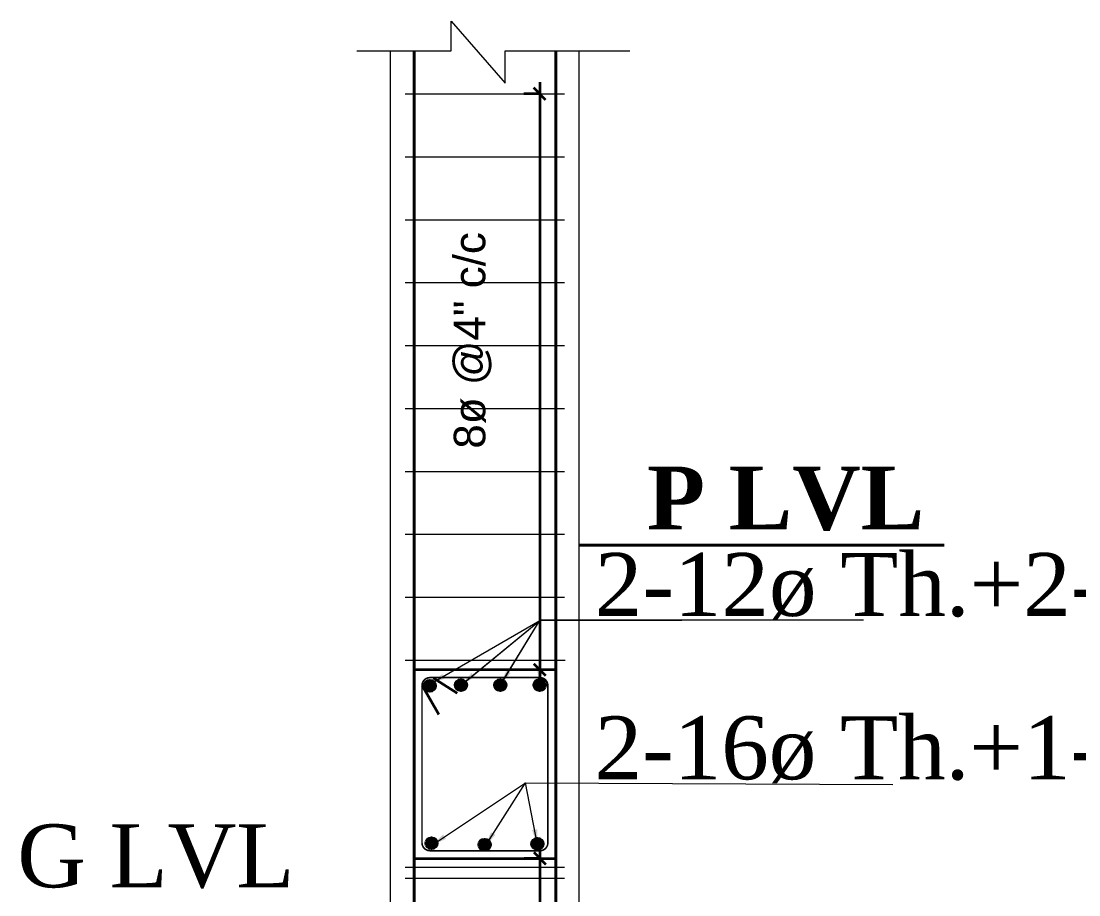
# Model space of a CAD drawing. Header units: inches. Extents: x -12073856 to 12321241, y -1226296 to 1319224.
# Drawn here: x 126494.7 to 126629.2, y 48835.8 to 48946.9 of the extents above; entities that cross this region are included whole.
import ezdxf

# ---------------------------------------------------------------- set-up
doc = ezdxf.new("R2010")
doc.units = ezdxf.units.IN
doc.header["$MEASUREMENT"] = 0
doc.header["$PDMODE"] = 35
for name, color, linetype, lineweight in [('Column', 181, 'Continuous', 40), ('DIM_LINE', 173, 'Continuous', 20), ('Hatch', 9, 'Continuous', 9), ('ST-REINFOR', 201, 'Continuous', 40), ('STIRRUPS', 14, 'Continuous', 18), ('TEXT', 255, 'Continuous', 35), ('TRENCH', 1, 'Continuous', 35), ('WALL', 1, 'Continuous', 30), ('WALL ELV', 20, 'Continuous', 20), ('WALL SEC', 2, 'Continuous', 35)]:
    doc.layers.add(name, color=color, linetype=linetype, lineweight=lineweight)
doc.styles.add('48', font='arial.ttf', dxfattribs={"height": 4})
doc.styles.add('NIR', font='COPRGTL.TTF')
doc.styles.add('ordinary', font='times.ttf')
doc.styles.get("Standard").update_dxf_attribs({"font": 'arial.ttf'})
doc.styles.add('TIMES 48', font='times.ttf', dxfattribs={"height": 4})
doc.dimstyles.new('Copy of Standard', dxfattribs={"dimtxt": 12, "dimasz": 4, "dimexe": 0, "dimexo": 6, "dimgap": 3, "dimtad": 1, "dimdec": 0, "dimzin": 0, "dimdsep": 46, "dimlunit": 4, "dimtxsty": 'Standard', "dimblk": 'ARCHTICK', "dimcen": 0.09, "dimdle": 3, "dimclrd": 256, "dimadec": 0, "dimazin": 0, "dimtfac": 1, "dimtdec": 0, "dimtofl": 0, "dimtmove": 0, "dimatfit": 3, "dimfxl": 1, "dimfxlon": 1, "dimtolj": 1, "dimtzin": 0, "dimlwd": -1, "dimarcsym": 0})
doc.dimstyles.new('nir 48', dxfattribs={"dimscale": 0.5, "dimtxt": 24, "dimasz": 3, "dimexe": 3, "dimexo": 6, "dimgap": 2, "dimtad": 3, "dimdec": 0, "dimzin": 3, "dimlunit": 4, "dimtxsty": 'NIR', "dimblk": 'OBLIQUE', "dimcen": 2.5, "dimdle": 3, "dimclrt": 3, "dimadec": 0, "dimazin": 0, "dimtfac": 1, "dimtdec": 0, "dimtmove": 2, "dimatfit": 3, "dimfxl": 1, "dimarcsym": 0})

# ---------------------------------------------------------------- blocks, each defined once
blk = doc.blocks.new('_Oblique')
at = {"color": 0, "linetype": 'ByBlock', "lineweight": -2}
blk.add_line((-0.5, -0.5), (0.5, 0.5), dxfattribs=at)
blk = doc.blocks.new('*D2494')
at = {"layer": 'Defpoints', "color": 0, "transparency": 16777216}
for p in [(138249.21, -37626.85), (138249.21, -37737.35), (138250.57, -37737.35)]:
    blk.add_point(p, dxfattribs=at)
at = {"layer": 'DIM_LINE', "color": 0, "linetype": 'ByBlock', "lineweight": -2, "transparency": 16777216}
blk.add_line((138249.21, -37625.35), (138249.21, -37738.85), dxfattribs=at)
at = {"layer": 'DIM_LINE', "color": 0, "lineweight": -2, "transparency": 16777216}
for p, q in [((138249.21, -37626.85), (138247.21, -37626.85)), ((138249.21, -37737.35), (138247.21, -37737.35))]:
    blk.add_line(p, q, dxfattribs=at)
at = {"layer": 'DIM_LINE', "color": 0, "lineweight": -2, "transparency": 16777216, "xscale": 1.5, "yscale": 1.5, "zscale": 1.5}
for p, rotation in [((138249.21, -37626.85), 90), ((138249.21, -37737.35), 270)]:
    blk.add_blockref('_Oblique', p, dxfattribs=dict(at, rotation=rotation))
at = {"layer": 'DIM_LINE', "color": 3, "transparency": 16777216, "insert": (138241.65, -37658.17), "char_height": 4, "attachment_point": 5, "rotation": 90, "style": '48'}
blk.add_mtext('8ø @4" c/c', dxfattribs=at)
blk = doc.blocks.new('_ArchTick')
at = {"color": 0, "linetype": 'ByBlock', "const_width": 0.15}
blk.add_lwpolyline([(-0.5, -0.5), (0.5, 0.5)], dxfattribs=at)
blk = doc.blocks.new('*D2495')
at = {"layer": 'Defpoints', "color": 0, "transparency": 16777216}
for p in [(138252.34, -37529.63), (138249.17, -37602.85), (138249.66, -37602.85)]:
    blk.add_point(p, dxfattribs=at)
at = {"layer": 'DIM_LINE', "color": 0, "linetype": 'ByBlock', "lineweight": -2, "transparency": 16777216}
blk.add_line((138249.17, -37528.13), (138249.17, -37604.35), dxfattribs=at)
at = {"layer": 'DIM_LINE', "color": 0, "lineweight": -2, "transparency": 16777216}
for p, q in [((138249.34, -37529.63), (138247.17, -37529.63)), ((138249.17, -37602.85), (138247.17, -37602.85))]:
    blk.add_line(p, q, dxfattribs=at)
at = {"layer": 'DIM_LINE', "color": 0, "lineweight": -2, "transparency": 16777216, "xscale": 1.5, "yscale": 1.5, "zscale": 1.5}
for p, rotation in [((138249.17, -37529.63), 90), ((138249.17, -37602.85), 270)]:
    blk.add_blockref('_Oblique', p, dxfattribs=dict(at, rotation=rotation))
at = {"layer": 'DIM_LINE', "color": 3, "transparency": 16777216, "insert": (138240.66, -37560.98), "char_height": 4, "attachment_point": 5, "rotation": 90, "style": '48'}
blk.add_mtext('8ø @4" c/c', dxfattribs=at)
blk = doc.blocks.new('*D2506')
at = {"layer": 'Defpoints', "color": 0, "transparency": 16777216}
for p in [(87306.96, 14844.54), (87306.96, 14734.04), (87308.31, 14734.04)]:
    blk.add_point(p, dxfattribs=at)
at = {"layer": 'DIM_LINE', "color": 0, "linetype": 'ByBlock', "lineweight": -2, "transparency": 16777216}
blk.add_line((87306.96, 14846.04), (87306.96, 14732.54), dxfattribs=at)
at = {"layer": 'DIM_LINE', "color": 0, "lineweight": -2, "transparency": 16777216}
for p, q in [((87306.96, 14844.54), (87304.96, 14844.54)), ((87306.96, 14734.04), (87304.96, 14734.04))]:
    blk.add_line(p, q, dxfattribs=at)
at = {"layer": 'DIM_LINE', "color": 0, "lineweight": -2, "transparency": 16777216, "xscale": 1.5, "yscale": 1.5, "zscale": 1.5}
for p, rotation in [((87306.96, 14844.54), 90), ((87306.96, 14734.04), 270)]:
    blk.add_blockref('_Oblique', p, dxfattribs=dict(at, rotation=rotation))
at = {"layer": 'DIM_LINE', "color": 3, "transparency": 16777216, "insert": (87299.4, 14813.23), "char_height": 4, "attachment_point": 5, "rotation": 90, "style": '48'}
blk.add_mtext('8ø @4" c/c', dxfattribs=at)
blk = doc.blocks.new('*D2507')
at = {"layer": 'Defpoints', "color": 0, "transparency": 16777216}
for p in [(87310.09, 14941.77), (87306.92, 14868.54), (87307.4, 14868.54)]:
    blk.add_point(p, dxfattribs=at)
at = {"layer": 'DIM_LINE', "color": 0, "linetype": 'ByBlock', "lineweight": -2, "transparency": 16777216}
blk.add_line((87306.92, 14943.27), (87306.92, 14867.04), dxfattribs=at)
at = {"layer": 'DIM_LINE', "color": 0, "lineweight": -2, "transparency": 16777216}
for p, q in [((87307.09, 14941.77), (87304.92, 14941.77)), ((87306.92, 14868.54), (87304.92, 14868.54))]:
    blk.add_line(p, q, dxfattribs=at)
at = {"layer": 'DIM_LINE', "color": 0, "lineweight": -2, "transparency": 16777216, "xscale": 1.5, "yscale": 1.5, "zscale": 1.5}
for p, rotation in [((87306.92, 14941.77), 90), ((87306.92, 14868.54), 270)]:
    blk.add_blockref('_Oblique', p, dxfattribs=dict(at, rotation=rotation))
at = {"layer": 'DIM_LINE', "color": 3, "transparency": 16777216, "insert": (87298.4, 14910.42), "char_height": 4, "attachment_point": 5, "rotation": 90, "style": '48'}
blk.add_mtext('8ø @4" c/c', dxfattribs=at)
blk = doc.blocks.new('UI')
at = {"layer": 'WALL SEC'}
for points in [[(138234.47, -37604.9, 1), (138235.91, -37604.9, 1)], [(138235.94, -37604.9, -1), (138234.5, -37604.9, -1)], [(138235.94, -37604.9, -1), (138234.5, -37604.9, -1)], [(138238.42, -37604.8, 1), (138239.86, -37604.8, 1)], [(138239.89, -37604.8, -1), (138238.45, -37604.8, -1)], [(138239.89, -37604.8, -1), (138238.45, -37604.8, -1)], [(138243.42, -37604.8, 1), (138244.86, -37604.8, 1)], [(138244.89, -37604.8, -1), (138243.45, -37604.8, -1)], [(138244.89, -37604.8, -1), (138243.45, -37604.8, -1)], [(138248.44, -37604.79, 1), (138249.88, -37604.79, 1)], [(138249.91, -37604.79, -1), (138248.47, -37604.79, -1)], [(138249.91, -37604.79, -1), (138248.47, -37604.79, -1)], [(138234.69, -37624.91, 1), (138236.13, -37624.91, 1)], [(138241.43, -37625.09, -1), (138242.87, -37625.09, -1)], [(138242.9, -37625.09, 1), (138241.46, -37625.09, 1)], [(138242.9, -37625.09, 1), (138241.46, -37625.09, 1)], [(138248.16, -37624.97, 1), (138249.6, -37624.97, 1)], [(138249.63, -37624.97, -1), (138248.19, -37624.97, -1)], [(138249.63, -37624.97, -1), (138248.19, -37624.97, -1)]]:
    blk.add_hatch(color=256, dxfattribs=at).paths.add_polyline_path(points)
at = {"layer": 'Column'}
for p, q in [((138235.66, -37603.92), (138238.69, -37605.81)), ((138234.21, -37604.85), (138236.36, -37608.54))]:
    blk.add_line(p, q, dxfattribs=at)
at = {"layer": 'Column', "const_width": 0.2}
blk.add_lwpolyline([(138249.21, -37603.85), (138235.21, -37603.85, 0.414214), (138234.21, -37604.85), (138234.21, -37624.85, 0.414214), (138235.21, -37625.85), (138249.21, -37625.85, 0.414214), (138250.21, -37624.85), (138250.21, -37604.85, 0.414214)], format="xyb", close=True, dxfattribs=at)
at = {"layer": 'Hatch', "linetype": 'Continuous'}
blk.add_lwpolyline([(138225.93, -37524.17), (138237.93, -37524.17), (138237.93, -37520.39), (138244.78, -37528.27), (138244.79, -37524.17), (138260.62, -37524.17)], dxfattribs=at)
at = {"layer": 'ST-REINFOR'}
for p, q in [((138233.21, -37737.55), (138233.21, -37524.17)), ((138251.21, -37737.55), (138251.21, -37524.17)), ((138254.21, -37587.01), (138300.58, -37587.01))]:
    blk.add_line(p, q, dxfattribs=at)
at = {"layer": 'STIRRUPS'}
for p, q in [((138232.08, -37529.63), (138252.34, -37529.63)), ((138232.08, -37537.63), (138252.34, -37537.63)), ((138232.08, -37545.63), (138252.34, -37545.63)), ((138232.08, -37553.63), (138252.34, -37553.63)), ((138232.08, -37553.63), (138252.34, -37553.63)), ((138232.08, -37561.63), (138252.34, -37561.63)), ((138232.08, -37569.63), (138252.34, -37569.63)), ((138232.08, -37577.63), (138252.34, -37577.63)), ((138232.08, -37585.63), (138252.34, -37585.63)), ((138232.08, -37593.63), (138252.34, -37593.63)), ((138232.08, -37601.63), (138252.39, -37601.63)), ((138232.08, -37627.97), (138252.34, -37627.97)), ((138232.08, -37629.35), (138252.34, -37629.35))]:
    blk.add_line(p, q, dxfattribs=at)
at = {"layer": 'TRENCH'}
blk.add_lwpolyline([(138251.21, -37602.85), (138233.21, -37602.85), (138233.21, -37626.85), (138251.21, -37626.85)], close=True, dxfattribs=at)
at = {"layer": 'WALL ELV'}
for p, q in [((138230.21, -37709.74), (138230.21, -37524.17)), ((138254.21, -37709.74), (138254.21, -37524.17))]:
    blk.add_line(p, q, dxfattribs=at)
at = {"layer": 'WALL SEC'}
for centre in [(138235.19, -37604.9), (138235.22, -37604.9), (138235.22, -37604.9), (138239.14, -37604.8), (138239.17, -37604.8), (138239.17, -37604.8), (138244.14, -37604.8), (138244.17, -37604.8), (138244.17, -37604.8), (138249.16, -37604.79), (138249.19, -37604.79), (138249.19, -37604.79), (138235.42, -37624.92), (138242.15, -37625.09), (138242.18, -37625.09), (138242.18, -37625.09), (138248.88, -37624.97), (138248.91, -37624.97), (138248.91, -37624.97)]:
    blk.add_circle(centre, 0.72, dxfattribs=at)
at = {"char_height": 8, "attachment_point": 5, "style": 'ordinary'}
for s, insert, width in [('{\\fTimes New Roman|b1|i0|c0|p18;P LVL}', (138280.44, -37581.11), 288.9594), ('{\\fTimes New Roman|b0|i0|c0|p18;G LVL}', (138200.37, -37626.6), 91.1101)]:
    blk.add_mtext(s, dxfattribs=dict(at, insert=insert, width=width))
at = {"layer": 'TEXT', "char_height": 8, "attachment_point": 7, "style": 'TIMES 48'}
for s, insert in [('2-12ø Th.+2-16øex.', (138256.18, -37596.5)), ('2-16ø Th.+1-12øTh.', (138256.16, -37617.27))]:
    blk.add_mtext(s, dxfattribs=dict(at, insert=insert))
at = {"layer": 'DIM_LINE'}
for base, p1, p2, picture, middle in [((138249.17, -37602.85), (138252.34, -37529.63), (138249.66, -37602.85), '*D2495', (138240.66, -37560.98)), ((138249.21, -37737.35), (138249.21, -37626.85), (138250.57, -37737.35), '*D2494', (138241.65, -37658.17))]:
    dim = blk.add_linear_dim(base=base, p1=p1, p2=p2, angle=270, text='8ø @4" c/c', dimstyle='nir 48', override={"dimtxt": 2, "dimfxl": 6, "dimfxlon": 1, "dimarcsym": 1}, dxfattribs=at)
    dim.commit()
    dim.dimension.update_dxf_attribs({"geometry": picture, "text_midpoint": middle, "dimtype": 128})
at = {"layer": 'Hatch', "linetype": 'Continuous'}
for points in [[(138235.22, -37604.68), (138249.17, -37596.59), (138285.33, -37596.5)], [(138239.17, -37604.8), (138249.17, -37596.59), (138285.33, -37596.5)], [(138244.17, -37604.8), (138249.23, -37596.5), (138290.33, -37596.5)], [(138249.19, -37604.99), (138249.17, -37596.59), (138285.33, -37596.5)], [(138235.42, -37625.19), (138247.36, -37617.25), (138294.08, -37617.46)], [(138242.18, -37625.37), (138247.36, -37617.25), (138294.08, -37617.46)], [(138248.91, -37625.13), (138247.36, -37617.25), (138294.08, -37617.46)]]:
    blk.add_leader(points, dimstyle='Copy of Standard', override={"dimasz": 2, "dimtad": 0}, dxfattribs=at)
blk = doc.blocks.new('ZDF')
at = {"layer": 'WALL SEC'}
for points in [[(87292.22, 14866.49, 1), (87293.66, 14866.49, 1)], [(87293.69, 14866.49, -1), (87292.25, 14866.49, -1)], [(87293.69, 14866.49, -1), (87292.25, 14866.49, -1)], [(87296.16, 14866.6, 1), (87297.6, 14866.6, 1)], [(87297.63, 14866.6, -1), (87296.19, 14866.6, -1)], [(87297.63, 14866.6, -1), (87296.19, 14866.6, -1)], [(87301.16, 14866.6, 1), (87302.6, 14866.6, 1)], [(87302.63, 14866.6, -1), (87301.19, 14866.6, -1)], [(87302.63, 14866.6, -1), (87301.19, 14866.6, -1)], [(87306.19, 14866.6, 1), (87307.63, 14866.6, 1)], [(87307.66, 14866.6, -1), (87306.22, 14866.6, -1)], [(87307.66, 14866.6, -1), (87306.22, 14866.6, -1)], [(87292.44, 14846.48, 1), (87293.88, 14846.48, 1)], [(87299.18, 14846.3, -1), (87300.62, 14846.3, -1)], [(87300.65, 14846.3, 1), (87299.21, 14846.3, 1)], [(87300.65, 14846.3, 1), (87299.21, 14846.3, 1)], [(87305.9, 14846.42, 1), (87307.34, 14846.42, 1)], [(87307.37, 14846.42, -1), (87305.93, 14846.42, -1)], [(87307.37, 14846.42, -1), (87305.93, 14846.42, -1)]]:
    blk.add_hatch(color=256, dxfattribs=at).paths.add_polyline_path(points)
at = {"layer": 'Column'}
for p, q in [((87291.96, 14866.54), (87294.1, 14862.86)), ((87293.41, 14867.48), (87296.44, 14865.59))]:
    blk.add_line(p, q, dxfattribs=at)
at = {"layer": 'Column', "const_width": 0.2}
blk.add_lwpolyline([(87306.96, 14867.54), (87292.96, 14867.54, 0.414214), (87291.96, 14866.54), (87291.96, 14846.54, 0.414214), (87292.96, 14845.54), (87306.96, 14845.54, 0.414214), (87307.96, 14846.54), (87307.96, 14866.54, 0.414214)], format="xyb", close=True, dxfattribs=at)
at = {"layer": 'Hatch', "linetype": 'Continuous'}
blk.add_lwpolyline([(87283.68, 14947.22), (87295.68, 14947.22), (87295.67, 14951.01), (87302.53, 14943.12), (87302.53, 14947.22), (87318.37, 14947.22)], dxfattribs=at)
at = {"layer": 'ST-REINFOR'}
for p, q in [((87290.96, 14733.85), (87290.96, 14947.22)), ((87308.96, 14733.85), (87308.96, 14947.22)), ((87311.96, 14884.39), (87358.33, 14884.39))]:
    blk.add_line(p, q, dxfattribs=at)
at = {"layer": 'STIRRUPS'}
for p, q in [((87289.83, 14941.77), (87310.09, 14941.77)), ((87289.83, 14933.77), (87310.09, 14933.77)), ((87289.83, 14925.77), (87310.09, 14925.77)), ((87289.83, 14917.77), (87310.09, 14917.77)), ((87289.83, 14917.77), (87310.09, 14917.77)), ((87289.83, 14909.77), (87310.09, 14909.77)), ((87289.83, 14901.77), (87310.09, 14901.77)), ((87289.83, 14893.77), (87310.09, 14893.77)), ((87289.83, 14885.77), (87310.09, 14885.77)), ((87289.83, 14877.77), (87310.09, 14877.77)), ((87289.83, 14869.77), (87310.14, 14869.77)), ((87289.83, 14843.43), (87310.09, 14843.43)), ((87289.83, 14842.04), (87310.09, 14842.04))]:
    blk.add_line(p, q, dxfattribs=at)
at = {"layer": 'TRENCH'}
blk.add_lwpolyline([(87308.96, 14868.54), (87290.96, 14868.54), (87290.96, 14844.54), (87308.96, 14844.54)], close=True, dxfattribs=at)
at = {"layer": 'WALL ELV'}
for p, q in [((87287.96, 14761.65), (87287.96, 14947.22)), ((87311.96, 14761.65), (87311.96, 14947.22))]:
    blk.add_line(p, q, dxfattribs=at)
at = {"layer": 'WALL SEC'}
for centre in [(87292.94, 14866.49), (87292.97, 14866.49), (87292.97, 14866.49), (87296.88, 14866.6), (87296.91, 14866.6), (87296.91, 14866.6), (87301.88, 14866.6), (87301.91, 14866.6), (87301.91, 14866.6), (87306.91, 14866.6), (87306.94, 14866.6), (87306.94, 14866.6), (87293.16, 14846.48), (87299.9, 14846.3), (87299.93, 14846.3), (87299.93, 14846.3), (87306.62, 14846.42), (87306.65, 14846.42), (87306.65, 14846.42)]:
    blk.add_circle(centre, 0.72, dxfattribs=at)
at = {"layer": 'WALL SEC', "color": 0}
blk.add_blockref('UI', (-50942.25, 52471.4), dxfattribs=at)
at = {"char_height": 8, "attachment_point": 5, "style": 'ordinary'}
for s, insert, width in [('{\\fTimes New Roman|b1|i0|c0|p18;P LVL}', (87338.18, 14890.29), 288.9594), ('{\\fTimes New Roman|b0|i0|c0|p18;G LVL}', (87258.12, 14844.8), 91.1101)]:
    blk.add_mtext(s, dxfattribs=dict(at, insert=insert, width=width))
at = {"layer": 'TEXT', "char_height": 8, "attachment_point": 7, "style": 'TIMES 48'}
for s, insert in [('2-12ø Th.+2-16øex.', (87313.93, 14874.89)), ('2-16ø Th.+1-12øTh.', (87313.9, 14854.12))]:
    blk.add_mtext(s, dxfattribs=dict(at, insert=insert))
at = {"layer": 'DIM_LINE'}
for base, p1, p2, picture, middle in [((87306.92, 14868.54), (87310.09, 14941.77), (87307.4, 14868.54), '*D2507', (87298.4, 14910.42)), ((87306.96, 14734.04), (87306.96, 14844.54), (87308.31, 14734.04), '*D2506', (87299.4, 14813.23))]:
    dim = blk.add_linear_dim(base=base, p1=p1, p2=p2, angle=270, text='8ø @4" c/c', dimstyle='nir 48', override={"dimtxt": 2, "dimfxl": 6, "dimfxlon": 1, "dimarcsym": 1}, dxfattribs=at)
    dim.commit()
    dim.dimension.update_dxf_attribs({"geometry": picture, "text_midpoint": middle, "dimtype": 128})
at = {"layer": 'Hatch', "linetype": 'Continuous'}
for points in [[(87292.97, 14866.71), (87306.92, 14874.8), (87343.08, 14874.89)], [(87296.91, 14866.6), (87306.92, 14874.8), (87343.08, 14874.89)], [(87301.91, 14866.6), (87306.97, 14874.89), (87348.08, 14874.89)], [(87306.94, 14866.41), (87306.92, 14874.8), (87343.08, 14874.89)], [(87293.16, 14846.21), (87305.1, 14854.15), (87351.82, 14853.94)], [(87299.93, 14846.03), (87305.1, 14854.15), (87351.82, 14853.94)], [(87306.65, 14846.27), (87305.1, 14854.15), (87351.82, 14853.94)]]:
    blk.add_leader(points, dimstyle='Copy of Standard', override={"dimasz": 2, "dimtad": 0}, dxfattribs=at)

msp = doc.modelspace()

# ---------------------------------------------------------------- block references
at = {"layer": 'WALL', "linetype": 'ByBlock'}
msp.add_blockref('ZDF', (39253.73, 33995.9), dxfattribs=at)

doc.saveas('drawing.dxf')
